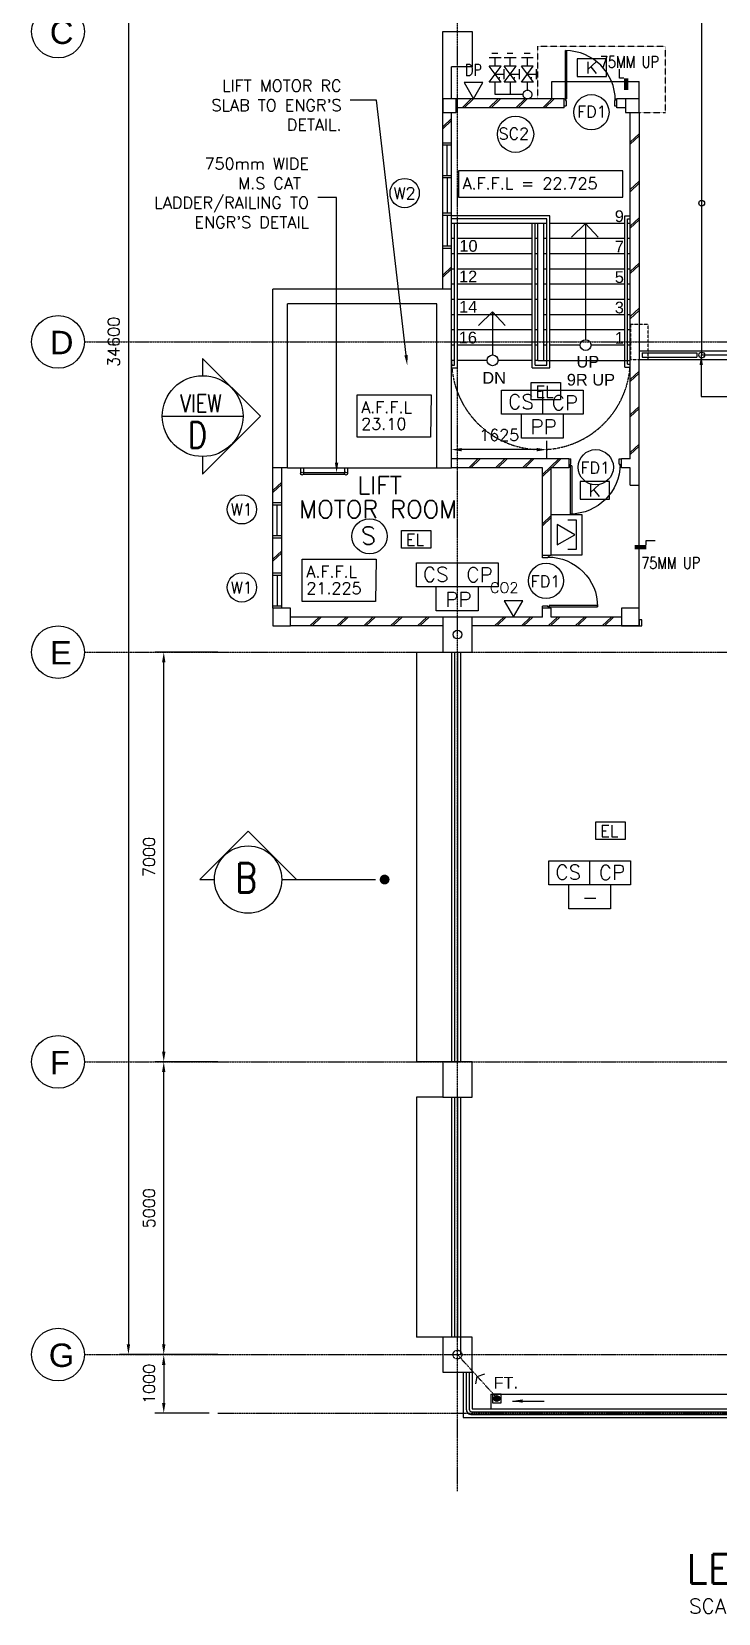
# Model space of a CAD drawing. Header units: millimetres. Extents: x -312260 to 194620, y -310600 to 21683.
# Drawn here: x 40052 to 51773, y -23639 to 3381 of the extents above; entities that cross this region are included whole.
import ezdxf
from ezdxf.enums import TextEntityAlignment as Align

# ---------------------------------------------------------------- set-up
doc = ezdxf.new("R2010")
doc.units = ezdxf.units.MM
doc.header["$LTSCALE"] = 5
doc.header["$MEASUREMENT"] = 0
doc.header["$PDMODE"] = 3
for name, pattern in [('CENTER', [2, 1.25, -0.25, 0.25, -0.25]), ('DASHDOT2', [0.5, 0.25, -0.125, 0, -0.125]), ('HIDDEN', [0.375, 0.25, -0.125]), ('HIDDEN2', [0.1875, 0.125, -0.0625])]:
    doc.linetypes.add(name, pattern=pattern)
for name, color, linetype in [('-FF', 240, 'Continuous'), ('-HR TEXT', 4, 'Continuous'), ('-WET RISER', 2, 'Continuous'), ('beam_p', 1, 'Continuous'), ('col', 7, 'Continuous'), ('DIM', 7, 'Continuous'), ('DR', 1, 'Continuous'), ('DRAIN', 5, 'Continuous'), ('DW-T', 7, 'Continuous'), ('EL & K', 10, 'Continuous'), ('FE', 1, 'Fencing'), ('FIX', 5, 'Continuous'), ('GRID', 9, 'CENTER'), ('L', 1, 'Continuous'), ('LEG-T', 7, 'Continuous'), ('LINE', 7, 'Continuous'), ('parap', 7, 'Continuous'), ('RAIL', 1, 'Continuous'), ('RC', 3, 'Continuous'), ('RWDP', 1, 'Continuous'), ('SPEC', 7, 'Continuous'), ('T35', 2, 'Continuous'), ('TEXT', 7, 'Continuous'), ('wall', 2, 'Continuous'), ('WIN', 5, 'Continuous')]:
    doc.layers.add(name, color=color, linetype=linetype)
doc.styles.add('E', font='ROMANS.SHX', dxfattribs={"width": 0.9})
doc.styles.add('HELV', font='HELV.shx')
doc.styles.add('HELVL', font='HELVL.shx')
doc.styles.add('ROMANS', font='romans.shx', dxfattribs={"width": 0.9, "height": 450})
doc.styles.add('ROMS', font='romans.shx', dxfattribs={"width": 0.8, "height": 230})
doc.styles.add('S100', font='ROMANS.shx', dxfattribs={"height": 200})
doc.linetypes.add('Fencing', pattern='A,3,-1.5,["/",Standard,S=1.8,R=0,X=-0.8,Y=-0.8],-1.5', length=6)
doc.dimstyles.new('S100', dxfattribs={"dimscale": 0, "dimtxt": 150, "dimasz": 175, "dimexe": 150, "dimexo": 150, "dimgap": 150, "dimtad": 1, "dimdec": 0, "dimzin": 0, "dimdsep": 46, "dimtxsty": 'S100', "dimcen": 0, "dimdle": 100, "dimclrd": 5, "dimclre": 5, "dimclrt": 1, "dimaunit": 1, "dimadec": 0, "dimazin": 0, "dimtfac": 1, "dimtdec": 0, "dimtofl": 0, "dimtmove": 1, "dimatfit": 3, "dimfxl": 1, "dimtolj": 1, "dimtzin": 0, "dimarcsym": 0})

# ---------------------------------------------------------------- blocks, each defined once
blk = doc.blocks.new('*D45')
at = {"layer": 'DEFPOINTS', "color": 0}
for p in [(42306, -14219), (43381, -14219), (43381, -19219)]:
    blk.add_point(p, dxfattribs=at)
at = {"layer": 'DIM', "color": 5, "lineweight": -2}
for p, q in [((43231, -14219), (42156, -14219)), ((42306, -19044), (42306, -14394)), ((43231, -19219), (42156, -19219))]:
    blk.add_line(p, q, dxfattribs=at)
at = {"layer": 'DIM', "color": 5}
for points in [[(42277, -14394), (42335, -14394), (42306, -14219)], [(42277, -19044), (42335, -19044), (42306, -19219)]]:
    blk.add_solid(points, dxfattribs=at)
at = {"layer": 'DIM', "color": 1, "insert": (42056, -16719), "char_height": 200, "attachment_point": 5, "rotation": 90, "style": 'S100'}
blk.add_mtext('\\A1;5000', dxfattribs=at)
blk = doc.blocks.new('*D46')
at = {"layer": 'DEFPOINTS', "color": 0}
for p in [(42306, -7219), (43381, -7219), (43381, -14219)]:
    blk.add_point(p, dxfattribs=at)
at = {"layer": 'DIM', "color": 5, "lineweight": -2}
for p, q in [((43231, -7219), (42156, -7219)), ((42306, -14044), (42306, -7394)), ((43231, -14219), (42156, -14219))]:
    blk.add_line(p, q, dxfattribs=at)
at = {"layer": 'DIM', "color": 5}
for points in [[(42277, -7394), (42335, -7394), (42306, -7219)], [(42277, -14044), (42335, -14044), (42306, -14219)]]:
    blk.add_solid(points, dxfattribs=at)
at = {"layer": 'DIM', "color": 1, "insert": (42056, -10719), "char_height": 200, "attachment_point": 5, "rotation": 90, "style": 'S100'}
blk.add_mtext('\\A1;7000', dxfattribs=at)
blk = doc.blocks.new('*D49')
at = {"layer": 'DEFPOINTS', "color": 0}
for p in [(43381, 15381), (41703, -19219), (43381, -19219)]:
    blk.add_point(p, dxfattribs=at)
at = {"layer": 'DIM', "color": 5, "lineweight": -2}
for p, q in [((43231, 15381), (41553, 15381)), ((41703, 15206), (41703, -19044)), ((43231, -19219), (41553, -19219))]:
    blk.add_line(p, q, dxfattribs=at)
at = {"layer": 'DIM', "color": 5}
for points in [[(41674, 15206), (41732, 15206), (41703, 15381)], [(41674, -19044), (41732, -19044), (41703, -19219)]]:
    blk.add_solid(points, dxfattribs=at)
at = {"layer": 'DIM', "color": 1, "insert": (41453, -1919), "char_height": 200, "attachment_point": 5, "rotation": 90, "style": 'S100'}
blk.add_mtext('\\A1;34600', dxfattribs=at)
blk = doc.blocks.new('FT')
at = {"layer": 'FIX', "color": 6, "linetype": 'Continuous'}
for p, q in [((-102916, 3485), (-102974, 3542)), ((-102897, 3492), (-102966, 3561)), ((-102883, 3505), (-102953, 3575)), ((-102875, 3524), (-102934, 3583)), ((-102878, 3553), (-102905, 3580)), ((-102947, 3489), (-102969, 3511))]:
    blk.add_line(p, q, dxfattribs=at)
blk.add_lwpolyline([(-102849, 3609), (-102999, 3609), (-102999, 3459), (-102849, 3459)], close=True, dxfattribs=at)
blk.add_circle((-102924, 3534), 50, dxfattribs=at)
blk = doc.blocks.new('*D76')
at = {"layer": 'DEFPOINTS', "color": 0}
for p in [(43231, -19219), (42306, -20219), (43231, -20219)]:
    blk.add_point(p, dxfattribs=at)
at = {"layer": 'DIM', "color": 5, "lineweight": -2}
for p, q in [((43081, -19219), (42156, -19219)), ((42306, -19394), (42306, -20044)), ((43081, -20219), (42156, -20219))]:
    blk.add_line(p, q, dxfattribs=at)
at = {"layer": 'DIM', "color": 5}
for points in [[(42277, -19394), (42335, -19394), (42306, -19219)], [(42277, -20044), (42335, -20044), (42306, -20219)]]:
    blk.add_solid(points, dxfattribs=at)
at = {"layer": 'DIM', "color": 1, "insert": (42056, -19719), "char_height": 200, "attachment_point": 5, "rotation": 90, "style": 'S100'}
blk.add_mtext('\\A1;1000', dxfattribs=at)
blk = doc.blocks.new('DR900')
at = {"layer": 'DR'}
for p, q in [((25, 940), (50, 940)), ((25, 115), (25, 940)), ((50, 115), (50, 940)), ((0, 115), (25, 115)), ((0, 0), (38, 0)), ((50, 115), (25, 115)), ((25, 115), (25, 90)), ((25, 90), (38, 90)), ((38, 90), (38, 0)), ((862, 90), (875, 90)), ((862, 90), (862, 0)), ((862, 0), (900, 0)), ((875, 115), (900, 115)), ((875, 115), (875, 90))]:
    blk.add_line(p, q, dxfattribs=at)
blk.add_arc((25, 90), 850, 0, 90, dxfattribs=at)
blk = doc.blocks.new('*D106')
at = {"layer": 'DEFPOINTS', "color": 0}
for p in [(47219, -3760), (47219, -4069), (48846, -4069)]:
    blk.add_point(p, dxfattribs=at)
at = {"layer": 'DIM', "color": 5, "lineweight": -2}
for p, q in [((47219, -3919), (47219, -3610)), ((48671, -3760), (47394, -3760)), ((48846, -3919), (48846, -3610))]:
    blk.add_line(p, q, dxfattribs=at)
at = {"layer": 'DIM', "color": 5}
for points in [[(47394, -3731), (47394, -3789), (47219, -3760)], [(48671, -3731), (48671, -3789), (48846, -3760)]]:
    blk.add_solid(points, dxfattribs=at)
at = {"layer": 'DIM', "color": 1, "insert": (48033, -3510), "char_height": 200, "attachment_point": 5, "style": 'S100'}
blk.add_mtext('\\A1;1625', dxfattribs=at)
blk = doc.blocks.new('FEN2')
at = {"layer": 'FE', "color": 2, "linetype": 'Continuous', "ltscale": 0.25}
blk.add_lwpolyline([(33000, 0), (0, 0), (0, 17595), (33000, 17595), (33000, 0)], dxfattribs=at)
at = {"layer": 'wall'}
for centre in [(0, 2595), (0, 0)]:
    blk.add_circle(centre, 50, dxfattribs=at)

msp = doc.modelspace()

# ---------------------------------------------------------------- linework, layer by layer
at = {"layer": '-FF', "color": 13}
for p, q in [((47751.2, 2509.7), (47433.6, 2509.7)), ((47433.6, 2509.7), (47592.4, 2234.7)), ((47592.4, 2234.7), (47751.2, 2509.7))]:
    msp.add_line(p, q, dxfattribs=at)
at = {"layer": '-FF', "color": 2, "ltscale": 10}
for p, q in [((48921.4, -5565.2), (48921.4, -4865.2)), ((48921.4, -4865.2), (49443.3, -4865.2)), ((49021.1, -5039.5), (49021.1, -5388.5)), ((49323.4, -5214), (49021.1, -5039.5)), ((49202.5, -4961.7), (49343.6, -4961.7)), ((49343.6, -4961.7), (49343.6, -5466.3)), ((49443.3, -4865.2), (49443.3, -5565.2)), ((49021.1, -5388.5), (49323.4, -5214)), ((49443.3, -5565.2), (48921.4, -5565.2)), ((49343.6, -5466.3), (49202.5, -5466.3))]:
    msp.add_line(p, q, dxfattribs=at)
at = {"layer": '-FF', "color": 2}
for p, q in [((48437.1, -6340.2), (48119.6, -6340.2)), ((48119.6, -6340.2), (48278.3, -6615.2)), ((48278.3, -6615.2), (48437.1, -6340.2))]:
    msp.add_line(p, q, dxfattribs=at)
at = {"layer": '-FF', "color": 2, "linetype": 'Continuous'}
msp.add_circle((45818.4, -5239), 300, dxfattribs=at)
at = {"layer": '-WET RISER', "color": 13}
for p, q in [((48009.8, 3009.5), (47908.3, 3009.2)), ((48267.5, 3009.5), (48166.1, 3009.2)), ((48560, 3009.5), (48458.6, 3009.2)), ((48063.3, 2932.3), (47860.4, 2931.7)), ((48063.8, 2789.1), (47860.9, 2788.5)), ((48064.6, 2518.8), (47860.9, 2788.5)), ((47861.7, 2518.2), (48063.8, 2789.1)), ((47963.6, 2788.8), (47963.2, 2932)), ((48321.1, 2932.3), (48118.2, 2931.7)), ((48321.5, 2789.1), (48118.6, 2788.5)), ((48322.4, 2518.8), (48118.6, 2788.5)), ((48119.5, 2518.2), (48321.5, 2789.1)), ((48119.6, 2570), (48119.6, 2737.3)), ((48221.4, 2788.8), (48220.9, 2932)), ((48377.4, 2570), (48377.4, 2737.3)), ((48613.6, 2932.3), (48410.7, 2931.7)), ((48614, 2789.1), (48411.1, 2788.5)), ((48614.9, 2518.8), (48411.1, 2788.5)), ((48412, 2518.2), (48614, 2789.1)), ((48513.9, 2788.8), (48513.4, 2932)), ((48669.9, 2570), (48669.9, 2737.3)), ((48064.6, 2518.8), (47861.7, 2518.2)), ((47962.7, 2653.6), (48119.6, 2653.6)), ((47965.1, 2305.5), (47964.5, 2518.5)), ((48322.4, 2518.8), (48119.5, 2518.2)), ((48220.5, 2653.6), (48377.4, 2653.6)), ((48222.9, 2305.5), (48222.2, 2518.5)), ((48614.9, 2518.8), (48412, 2518.2)), ((48513, 2653.6), (48669.9, 2653.6)), ((48515.2, 2380.5), (48514.7, 2518.5))]:
    msp.add_line(p, q, dxfattribs=at)
at = {"layer": '-WET RISER', "color": 13, "linetype": 'Continuous'}
msp.add_line((48440.2, 2305.5), (47965.1, 2305.5), dxfattribs=at)
at = {"layer": '-WET RISER', "color": 13, "linetype": 'CENTER'}
msp.add_circle((48515.2, 2305.5), 75, dxfattribs=at)
at = {"color": 13}
for p, q in [((48030.1, 2605.5), (48030.1, 2580.5)), ((48287.9, 2605.5), (48287.9, 2580.5)), ((48580.4, 2605.5), (48580.4, 2580.5))]:
    msp.add_line(p, q, dxfattribs=at)
at = {"color": 1}
for p, q in [((48894.3, 235.7), (47219.3, 235.7)), ((47219.3, 185.7), (47219.3, 235.7)), ((48844.3, 185.7), (47219.3, 185.7)), ((47269.3, -2314.3), (47269.3, 105.7)), ((47319.3, -2364.3), (47319.3, 105.7)), ((48594.3, -2364.3), (48594.3, 105.7)), ((48644.3, -2314.3), (48644.3, 105.7)), ((48844.3, -2314.3), (48844.3, 185.7)), ((48894.3, -2364.3), (48894.3, 235.7)), ((50174.7, -2349.3), (50174.7, 235.7)), ((50174.7, 235.7), (50269.3, 235.7)), ((50224.7, -2299.3), (50224.7, 185.7)), ((50224.7, 185.7), (50269.3, 185.7)), ((47219.3, -2314.3), (47269.3, -2314.3)), ((47219.3, -2364.3), (47319.3, -2364.3)), ((48594.3, -2364.3), (48894.3, -2364.3)), ((48644.3, -2314.3), (48844.3, -2314.3)), ((50174.7, -2349.3), (50269.3, -2349.3)), ((50224.7, -2299.3), (50269.3, -2299.3))]:
    msp.add_line(p, q, dxfattribs=at)
for p, q in [((48844.3, 105.7), (47219.3, 105.7)), ((48794.3, -2234.3), (48794.3, 105.7)), ((50174.7, 105.7), (48894.3, 105.7)), ((49507.6, 105.7), (49268.3, -128.2)), ((49507.6, 105.7), (49507.6, -1881.9)), ((49507.6, 105.7), (49720.4, -128.2)), ((50269.3, 105.7), (50224.7, 105.7)), ((48844.3, -154.3), (48794.3, -154.3)), ((50174.7, -154.3), (48894.3, -154.3)), ((50269.3, -154.3), (50224.7, -154.3)), ((48844.3, -414.3), (48794.3, -414.3)), ((50174.7, -414.3), (48894.3, -414.3)), ((50269.3, -414.3), (50224.7, -414.3)), ((48844.3, -674.3), (48794.3, -674.3)), ((50174.7, -674.3), (48894.3, -674.3)), ((50269.3, -674.3), (50224.7, -674.3)), ((48844.3, -934.3), (48794.3, -934.3)), ((50174.7, -934.3), (48894.3, -934.3)), ((50269.3, -934.3), (50224.7, -934.3)), ((48844.3, -1194.3), (48794.3, -1194.3)), ((50174.7, -1194.3), (48894.3, -1194.3)), ((50269.3, -1194.3), (50224.7, -1194.3)), ((47920.1, -1406.6), (47680.8, -1640.6)), ((47920.1, -1406.6), (47920.1, -2141.9)), ((47920.1, -1406.6), (48132.9, -1640.6)), ((48844.3, -1454.3), (48794.3, -1454.3)), ((50174.7, -1454.3), (48894.3, -1454.3)), ((50269.3, -1454.3), (50224.7, -1454.3)), ((48844.3, -1714.3), (48794.3, -1714.3)), ((49507.6, -1714.3), (48894.3, -1714.3)), ((50174.7, -1714.3), (49507.6, -1714.3)), ((50269.3, -1714.3), (50224.7, -1714.3)), ((48844.3, -1974.3), (48794.3, -1974.3)), ((49415.2, -1974.3), (48894.3, -1974.3)), ((50174.7, -1974.3), (49600, -1974.3)), ((50269.3, -1974.3), (50224.7, -1974.3)), ((48769.4, -2745), (48769.4, -3155.7)), ((42280.4, -3187.7), (43660.4, -3187.7)), ((49125.7, -3155.7), (49125.7, -3566.3)), ((47315, -5693.6), (47315, -6104.3)), ((47671.3, -6104.3), (47671.3, -6514.9)), ((49576.1, -10783), (49576.1, -11193.6)), ((49932.3, -11193.6), (49932.3, -11604.2))]:
    msp.add_line(p, q)
at = {"color": 6}
for p, q in [((48694.3, -2234.3), (48694.3, 105.7)), ((47269.3, -154.3), (47219.3, -154.3)), ((48594.3, -154.3), (47319.3, -154.3)), ((48694.3, -154.3), (48644.3, -154.3)), ((47269.3, -414.3), (47219.3, -414.3)), ((48594.3, -414.3), (47319.3, -414.3)), ((48694.3, -414.3), (48644.3, -414.3)), ((47269.3, -674.3), (47219.3, -674.3)), ((48594.3, -674.3), (47319.3, -674.3)), ((48694.3, -675.1), (48644.3, -675.1)), ((47269.3, -934.3), (47219.3, -934.3)), ((48594.3, -934.3), (47319.3, -934.3)), ((48694.3, -934.3), (48644.3, -934.3)), ((47269.3, -1194.3), (47219.3, -1194.3)), ((48594.3, -1194.3), (47319.3, -1194.3)), ((48694.3, -1194.3), (48644.3, -1194.3)), ((47269.3, -1454.3), (47219.3, -1454.3)), ((48594.3, -1454.3), (47319.3, -1454.3)), ((47269.3, -1714.3), (47219.3, -1714.3)), ((48594.3, -1714.3), (47319.3, -1714.3)), ((48694.3, -1714.3), (48644.3, -1714.3)), ((47269.3, -1974.3), (47219.3, -1974.3)), ((48594.3, -1974.3), (47319.3, -1974.3)), ((48694.3, -1974.3), (48644.3, -1974.3))]:
    msp.add_line(p, q, dxfattribs=at)
at = {"color": 3}
for p, q in [((42923.2, -11103.6), (43747.8, -10279.1)), ((44572.3, -11103.6), (43747.8, -10279.1)), ((42923.2, -11103.6), (43170.2, -11103.6)), ((44320.2, -11103.6), (44572.3, -11103.6)), ((44572.3, -11103.6), (45918.5, -11103.6))]:
    msp.add_line(p, q, dxfattribs=at)
at = {"color": 1}
for points in [[(50139.6, 1000.7), (47337.2, 1000.7), (47337.2, 553.8), (50139.6, 553.8)], [(45606.2, -2822.8), (46868.9, -2822.8), (46859.1, -3544.8), (45606.2, -3544.8)], [(44669.7, -5630.4), (45932.4, -5630.4), (45922.6, -6352.4), (44669.7, -6352.4)]]:
    msp.add_lwpolyline(points, close=True, dxfattribs=at)
at = {"color": 3, "const_width": 83.6}
msp.add_lwpolyline([(46076.5, -11061.9, -1), (46076.5, -11145.4, -1)], format="xyb", close=True, dxfattribs=at)
for centre in [(49507.6, -1974.3), (47920.1, -2234.3)]:
    msp.add_circle(centre, 92.4)
at = {"color": 3}
for centre, radius in [((42970.4, -3187.7), 690), ((43745.2, -11103.6), 575)]:
    msp.add_circle(centre, radius, dxfattribs=at)
at = {"color": 5, "linetype": 'HIDDEN'}
msp.add_arc((48744.3, -2234.3), 1525, 180, 0, dxfattribs=at)
at = {"layer": 'beam_p', "color": 8, "ltscale": 2}
for p, q in [((46619.3, -7219.3), (46619.3, -14219.3)), ((47069.3, -14219.3), (46619.3, -14219.3)), ((47069.3, -14819.3), (46619.3, -14819.3)), ((46619.3, -14819.3), (46619.3, -18919.3)), ((47069.3, -18919.3), (46619.3, -18919.3))]:
    msp.add_line(p, q, dxfattribs=at)
msp.add_lwpolyline([(46619.4, -7219.3), (47069.3, -7219.3)], dxfattribs=at)
at = {"layer": 'col', "color": 8, "linetype": 'HIDDEN2'}
msp.add_lwpolyline([(50574.7, -1619.3), (50274.7, -1619.3), (50274.7, -2219.3), (50574.7, -2219.3)], close=True, dxfattribs=at)
at = {"layer": 'col', "color": 3}
for points in [[(44169.3, -6769.3), (44469.3, -6769.3), (44469.3, -6469.3), (44169.3, -6469.3)], [(50119.3, -6769.3), (50419.3, -6769.3), (50419.3, -6469.3), (50119.3, -6469.3)]]:
    msp.add_lwpolyline(points, close=True, dxfattribs=at)
at = {"layer": 'DIM'}
msp.add_line((48794.3, -2234.3), (50274.7, -2234.3), dxfattribs=at)
at = {"layer": 'DRAIN'}
for p, q in [((47886.7, -19894.3), (51772.7, -19894.3)), ((51772.7, -19894.3), (85756.7, -19894.3)), ((47886.7, -20144.3), (51772.7, -20144.3))]:
    msp.add_line(p, q, dxfattribs=at)
msp.add_lwpolyline([(47886.7, -19894.3), (47886.7, -20144.3)], dxfattribs=at)
at = {"layer": 'DW-T', "color": 1, "linetype": 'Continuous'}
for centre, radius in [((49606.6, 2004.6), 300), ((48310.8, 1627.5), 310), ((46418.6, 623.4), 250), ((49680.9, -4059.5), 300), ((43640.3, -4779.8), 250), ((43640.3, -6112.7), 250), ((48831.4, -6000.9), 300)]:
    msp.add_circle(centre, radius, dxfattribs=at)
at = {"layer": 'EL & K', "color": 10}
for points in [[(49362.2, 2617.1), (49862.2, 2617.1), (49862.2, 2917.1), (49362.2, 2917.1)], [(48577.4, -2610.7), (49077.4, -2610.7), (49077.4, -2910.7), (48577.4, -2910.7)], [(49412.3, -4605.6), (49912.3, -4605.6), (49912.3, -4305.6), (49412.3, -4305.6)], [(46363.5, -5140.4), (46863.5, -5140.4), (46863.5, -5440.4), (46363.5, -5440.4)], [(49681.2, -10117.2), (50181.2, -10117.2), (50181.2, -10417.2), (49681.2, -10417.2)]]:
    msp.add_lwpolyline(points, close=True, dxfattribs=at)
at = {"layer": 'GRID', "linetype": 'CENTER', "ltscale": 2}
for p, q in [((47319.3, -21553.2), (47319.3, 20308)), ((40951.5, -1919.3), (108947.8, -1919.3)), ((40951.5, -7219.3), (108947.8, -7219.3)), ((40951.5, -14219.3), (108947.8, -14219.3)), ((40951.5, -19219.3), (108947.8, -19219.3)), ((43231.1, -20219.3), (108947.8, -20219.3))]:
    msp.add_line(p, q, dxfattribs=at)
at = {"layer": 'GRID', "color": 7, "linetype": 'ByBlock', "ltscale": 2}
for centre in [(40501.5, 3380.7), (40501.5, -1919.3), (40501.5, -7219.3), (40501.5, -14219.3), (40501.5, -19219.3)]:
    msp.add_circle(centre, 450, dxfattribs=at)
at = {"layer": 'L'}
for p, q in [((44419.3, -4069.3), (46969.3, -4069.3)), ((50419.3, -6469.3), (50419.3, -4369.3))]:
    msp.add_line(p, q, dxfattribs=at)
at = {"layer": 'LEG-T'}
for p, q in [((48072.3, -2745), (49466.6, -2745)), ((48072.3, -3155.7), (48072.3, -2745)), ((49466.6, -2745), (49466.6, -3155.7)), ((49466.6, -3155.7), (48072.3, -3155.7)), ((48413.2, -3566.3), (48413.2, -3155.7)), ((49125.7, -3566.3), (48413.2, -3566.3)), ((46617.9, -5693.6), (48012.2, -5693.6)), ((46617.9, -6104.3), (46617.9, -5693.6)), ((48012.2, -5693.6), (48012.2, -6104.3)), ((48012.2, -6104.3), (46617.9, -6104.3)), ((46958.8, -6514.9), (46958.8, -6104.3)), ((47671.3, -6514.9), (46958.8, -6514.9)), ((48878.9, -10783), (50273.2, -10783)), ((48878.9, -11193.6), (48878.9, -10783)), ((50273.2, -10783), (50273.2, -11193.6)), ((50273.2, -11193.6), (48878.9, -11193.6)), ((49219.8, -11604.2), (49219.8, -11193.6)), ((49932.3, -11604.2), (49219.8, -11604.2))]:
    msp.add_line(p, q, dxfattribs=at)
at = {"layer": 'LINE', "color": 1}
for p, q in [((48933.3, 2230.7), (48933.3, 2530.7)), ((48933.3, 2530.7), (49164.3, 2530.7)), ((49189.3, 2530.7), (50419.3, 2530.7)), ((50419.3, 2230.7), (50419.3, 2530.7)), ((50419.3, -2069.3), (100219.3, -2069.3)), ((50419.3, -2219.3), (100219.4, -2219.3))]:
    msp.add_line(p, q, dxfattribs=at)
at = {"layer": 'LINE'}
for p, q in [((47269.3, -2234.3), (47219.3, -2234.3)), ((47827.7, -2234.3), (47319.3, -2234.3)), ((48594.3, -2234.3), (48012.5, -2234.3))]:
    msp.add_line(p, q, dxfattribs=at)
at = {"layer": 'LINE', "ltscale": 2}
for p, q in [((47569.3, -20144.3), (103069.3, -20144.3)), ((47419.3, -20294.3), (55069.3, -20294.3))]:
    msp.add_line(p, q, dxfattribs=at)
at = {"layer": 'LINE', "color": 2}
for points in [[(47069.4, 2780.7), (47069.3, 2780.7), (47069.3, 3380.7), (47569.3, 3380.7), (47569.3, 2780.7), (47219.3, 2780.7)], [(47069.4, 2780.7), (47069.4, 3380.7), (47569.4, 3380.7), (47569.4, 2780.7), (47219.3, 2780.7)], [(47069.4, 2780.7), (47069.4, 3380.7), (47569.4, 3380.7), (47569.4, 2780.7), (47219.3, 2780.7)]]:
    msp.add_lwpolyline(points, dxfattribs=at)
at = {"layer": 'LINE', "color": 6, "linetype": 'HIDDEN'}
for points in [[(48689.3, 2230.7), (48689.3, 3130.7)], [(48689.3, 3130.7), (50869.3, 3130.7)], [(50419.3, 2000.7), (50869.3, 2000.7), (50869.3, 3117.6)]]:
    msp.add_lwpolyline(points, dxfattribs=at)
at = {"layer": 'LINE'}
for points in [[(48694.3, -2234.3), (48644.3, -2234.3)], [(47419.3, -19519.3), (47419.3, -20294.3)], [(47569.3, -19519.3), (47569.3, -20144.3)]]:
    msp.add_lwpolyline(points, dxfattribs=at)
at = {"layer": 'LINE', "color": 2}
for points in [[(47569.4, -6619.3), (47069.4, -6619.3), (47069.4, -7219.3), (47569.4, -7219.3)], [(47569.3, -14219.3), (47069.3, -14219.3), (47069.3, -14819.3), (47569.3, -14819.3)], [(47569.3, -18919.3), (47069.3, -18919.3), (47069.3, -19519.3), (47569.3, -19519.3)]]:
    msp.add_lwpolyline(points, close=True, dxfattribs=at)
at = {"layer": 'LINE', "color": 1}
msp.add_lwpolyline([(50469.3, -6769.3), (50469.3, -6669.3), (50419.3, -6669.3), (50419.3, -6769.3)], close=True, dxfattribs=at)
at = {"layer": 'parap', "color": 0, "ltscale": 2}
for p, q in [((47219.3, -7219.3), (47219.3, -14219.3)), ((47369.3, -7219.3), (47369.3, -14219.3)), ((47219.3, -14819.3), (47219.3, -18919.3)), ((47369.3, -14819.3), (47369.3, -19219.3))]:
    msp.add_line(p, q, dxfattribs=at)
at = {"layer": 'RAIL', "color": 6}
for p, q in [((50470.2, -2106.8), (51407.8, -2106.8)), ((50470.2, -2106.8), (50470.2, -2181.8)), ((51407.8, -2106.8), (51407.8, -2181.8)), ((50470.2, -2181.8), (51407.8, -2181.8))]:
    msp.add_line(p, q, dxfattribs=at)
at = {"layer": 'RAIL', "color": 5, "ltscale": 1000}
for p, q in [((47269.3, -7219.3), (47269.3, -14219.3)), ((47319.3, -7219.3), (47319.3, -14219.3)), ((47269.3, -14819.3), (47269.3, -18919.3)), ((47319.3, -14819.3), (47319.3, -18919.3))]:
    msp.add_line(p, q, dxfattribs=at)
for points in [[(47469.3, -19519.3), (47469.3, -20149.3, 0.4142136), (47564.3, -20244.3), (55069.3, -20244.3)], [(47519.3, -19519.3), (47519.3, -20149.3, 0.4142136), (47564.3, -20194.3), (55069.3, -20194.3)]]:
    msp.add_lwpolyline(points, format="xyb", dxfattribs=at)
at = {"layer": 'RC', "ltscale": 2}
for p, q in [((44169.3, -4069.3), (44169.3, -1019.3)), ((47219.3, -1019.3), (44169.3, -1019.3)), ((47219.3, -1619.3), (47219.3, -1019.3)), ((44419.3, -4069.3), (44419.3, -1269.3)), ((46969.3, -1269.3), (44419.3, -1269.3)), ((46969.3, -4069.3), (46969.3, -1269.3)), ((47219.3, -4069.3), (47219.3, -1619.3)), ((44419.3, -4069.3), (44169.3, -4069.3)), ((46969.3, -4069.3), (47219.3, -4069.3))]:
    msp.add_line(p, q, dxfattribs=at)
at = {"layer": 'RC'}
for points in [[(47069.3, 2000.7), (47299.3, 2000.7), (47299.3, 2230.7), (47069.3, 2230.7)], [(50189.3, 2000.7), (50419.3, 2000.7), (50419.3, 2230.7), (50189.3, 2230.7)]]:
    msp.add_lwpolyline(points, close=True, dxfattribs=at)
at = {"layer": 'RWDP', "color": 2, "linetype": 'DASHDOT2'}
msp.add_line((47995.8, -19963.1), (47319.3, -19219.3), dxfattribs=at)
at = {"layer": 'RWDP'}
for p, q in [((47635.3, -19719.3), (47657.6, -19591.2)), ((47657.6, -19591.2), (47789.2, -19549.7))]:
    msp.add_line(p, q, dxfattribs=at)
for points in [[(50161.8, 2583.9), (50084.8, 2583.9), (50084.8, 2737.7)], [(50542, -5386.8), (50542, -5309.9), (50695.9, -5309.9)]]:
    msp.add_lwpolyline(points, dxfattribs=at)
at = {"layer": 'RWDP', "const_width": 75}
for points in [[(50200.2, 2383.5), (50200.2, 2583.9)], [(50341.6, -5425.3), (50542, -5425.3)]]:
    msp.add_lwpolyline(points, dxfattribs=at)
at = {"layer": 'RWDP'}
msp.add_circle((47319.4, -6919.3), 75, dxfattribs=at)
at = {"layer": 'RWDP', "color": 6, "linetype": 'HIDDEN2'}
msp.add_circle((47319.3, -19219.3), 75, dxfattribs=at)
at = {"layer": 'SPEC'}
msp.add_line((48694.3, -2234.3), (48794.3, -2234.3), dxfattribs=at)
at = {"layer": 'T35', "color": 3}
for p, q in [((42970.4, -2201.4), (43959.9, -3190.8)), ((42970.4, -2201.4), (42970.4, -2497.7)), ((42970.4, -4180.3), (43959.9, -3190.8)), ((42970.4, -3877.7), (42970.4, -4180.3))]:
    msp.add_line(p, q, dxfattribs=at)
at = {"layer": 'wall', "ltscale": 2}
for p, q in [((47069.3, 1480.7), (47069.3, 2780.7)), ((47069.4, 2230.7), (47069.4, 2780.7)), ((47219.3, 2230.7), (47219.3, 2780.7)), ((47219.3, 2230.7), (47219.3, 2780.7)), ((49069.3, 2230.7), (47219.3, 2230.7)), ((49139.3, 2230.7), (49069.3, 2230.7)), ((49139.3, 2080.7), (49139.3, 2230.7)), ((50189.3, 2230.7), (50039.3, 2230.7)), ((50039.3, 2080.7), (50039.3, 2230.7)), ((47219.3, 1480.7), (47219.3, 2000.7)), ((49139.3, 2080.7), (47299.3, 2080.7)), ((50189.3, 2080.7), (50039.3, 2080.7)), ((50269.3, -3919.3), (50269.3, 2000.7)), ((50419.3, 2000.7), (50419.3, -2219.3)), ((47069.3, -1019.3), (47069.3, -319.3)), ((47219.3, -1019.3), (47219.3, -319.3)), ((50419.3, -4369.3), (50419.3, -2219.3)), ((49219.3, -3919.3), (47219.3, -3919.3)), ((50269.3, -3919.3), (50119.3, -3919.3)), ((50119.3, -4069.3), (50119.3, -3919.3)), ((44169.3, -4669.3), (44169.3, -4069.3)), ((44319.3, -4669.3), (44319.3, -4069.3)), ((48771.4, -4069.3), (47219.3, -4069.3)), ((48771.4, -5569.3), (48771.4, -4069.3)), ((49219.3, -4069.3), (48921.4, -4069.3)), ((48921.4, -5569.3), (48921.4, -4069.3)), ((50269.3, -4069.3), (50119.3, -4069.3)), ((50269.3, -4369.3), (50269.3, -4069.3)), ((50269.3, -4369.3), (50419.3, -4369.3)), ((50269.3, -4369.3), (50419.3, -4369.3)), ((44319.3, -4669.3), (44169.3, -4669.3)), ((44319.3, -5269.3), (44169.3, -5269.3)), ((44169.3, -5869.3), (44169.3, -5269.3)), ((44319.3, -5869.3), (44319.3, -5269.3)), ((48921.4, -5569.3), (48771.4, -5569.3)), ((44319.3, -5869.3), (44169.3, -5869.3)), ((44319.3, -6469.3), (44169.3, -6469.3)), ((48771.4, -6619.3), (48771.4, -6469.3)), ((48921.4, -6469.3), (48771.4, -6469.3)), ((48921.4, -6619.3), (48921.4, -6469.3)), ((50419.3, -6769.3), (50419.3, -6469.3)), ((47069.3, -6619.3), (44469.3, -6619.3)), ((48771.4, -6619.3), (47569.3, -6619.3)), ((48771.4, -6619.3), (47569.3, -6619.3)), ((50119.3, -6619.3), (48921.4, -6619.3)), ((50119.3, -6619.3), (48921.4, -6619.3)), ((47069.3, -6769.3), (44469.3, -6769.3)), ((50419.3, -6769.3), (47569.3, -6769.3))]:
    msp.add_line(p, q, dxfattribs=at)
at = {"layer": 'wall', "color": 5}
for p, q in [((45939.2, 2212.3), (45490.8, 2212.3)), ((46442.3, -2144.4), (45939.2, 2212.3)), ((45256.3, 546.9), (44934.6, 546.9)), ((45256.3, -3981.8), (45256.3, 546.9))]:
    msp.add_line(p, q, dxfattribs=at)
at = {"layer": 'wall', "color": 1, "ltscale": 2}
for p, q in [((44641.9, -4069.3), (44641.9, -4169.3)), ((45395.3, -4156.8), (44688.6, -4156.8)), ((45395.3, -4181.8), (44688.6, -4181.8)), ((44691.9, -4069.3), (44691.9, -4169.3)), ((45391.9, -4069.3), (45391.9, -4169.3)), ((45441.9, -4069.3), (45441.9, -4169.3))]:
    msp.add_line(p, q, dxfattribs=at)
at = {"layer": 'wall', "color": 8}
for points in [[(47397.2, 2080.7), (47554.8, 2230.7)], [(47434.8, 2080.7), (47592.4, 2230.7)], [(47856.6, 2080.7), (48014.3, 2230.7)], [(47894.3, 2080.7), (48051.9, 2230.7)], [(48316.1, 2080.7), (48473.8, 2230.7)], [(48353.8, 2080.7), (48511.4, 2230.7)], [(48775.6, 2080.7), (48933.3, 2230.7)], [(48813.2, 2080.7), (48970.9, 2230.7)], [(47069.3, 1754.4), (47219.3, 1897.2)], [(47069.3, 1718.7), (47219.3, 1861.4)], [(50269.3, 1494.2), (50419.3, 1636.9)], [(50269.3, 1458.4), (50419.3, 1601.1)], [(50269.3, 682.6), (50419.3, 825.4)], [(50269.3, 646.9), (50419.3, 789.6)], [(50269.3, 59.2), (50419.3, 201.9)], [(50269.3, 23.4), (50419.3, 166.1)], [(47069.3, -780), (47219.3, -637.3)], [(47069.3, -815.8), (47219.3, -673)], [(50269.3, -714.3), (50419.3, -571.6)], [(50269.3, -750.1), (50419.3, -607.4)], [(50269.3, -1487.8), (50419.3, -1345.1)], [(50269.3, -1523.6), (50419.3, -1380.9)], [(50269.3, -2561), (50419.3, -2418.3)], [(50269.3, -2596.8), (50419.3, -2454.1)], [(50269.3, -3165.5), (50419.3, -3022.7)], [(50269.3, -3201.2), (50419.3, -3058.5)], [(50269.3, -3808.2), (50419.3, -3665.5)], [(50269.3, -3844), (50419.3, -3701.3)], [(47511.7, -4069.3), (47669.4, -3919.3)], [(47549.4, -4069.3), (47707, -3919.3)], [(47971.2, -4069.3), (48128.9, -3919.3)], [(48008.9, -4069.3), (48166.5, -3919.3)], [(48430.7, -4069.3), (48588.4, -3919.3)], [(48468.3, -4069.3), (48626, -3919.3)], [(48771.4, -4182.2), (49047.9, -3919.3)], [(48927.8, -4069.3), (49085.5, -3919.3)], [(44169.3, -4458.1), (44319.3, -4315.4)], [(48771.4, -4218), (48921.4, -4075.3)], [(44169.3, -4493.9), (44319.3, -4351.2)], [(48771.4, -5025.3), (48921.4, -4882.6)], [(48771.4, -5061.1), (48921.4, -4918.4)], [(44169.3, -5629.8), (44319.3, -5487.1)], [(44169.3, -5665.6), (44319.3, -5522.9)], [(44800.6, -6769.3), (44958.3, -6619.3)], [(44838.3, -6769.3), (44995.9, -6619.3)], [(45260.1, -6769.3), (45417.8, -6619.3)], [(45297.7, -6769.3), (45455.4, -6619.3)], [(45719.6, -6769.3), (45877.3, -6619.3)], [(45757.2, -6769.3), (45914.9, -6619.3)], [(46179.1, -6769.3), (46336.8, -6619.3)], [(46216.7, -6769.3), (46374.4, -6619.3)], [(46638.6, -6769.3), (46796.2, -6619.3)], [(46676.2, -6769.3), (46833.9, -6619.3)], [(47951.3, -6769.3), (48108.9, -6619.3)], [(47988.9, -6769.3), (48146.5, -6619.3)], [(48410.7, -6769.3), (48568.4, -6619.3)], [(48448.4, -6769.3), (48606, -6619.3)], [(48870.2, -6769.3), (49027.9, -6619.3)], [(48907.9, -6769.3), (49065.5, -6619.3)], [(49329.7, -6769.3), (49487.4, -6619.3)], [(49367.3, -6769.3), (49525, -6619.3)], [(49789.2, -6769.3), (49946.9, -6619.3)], [(49826.8, -6769.3), (49984.5, -6619.3)]]:
    msp.add_lwpolyline(points, dxfattribs=at)
at = {"layer": 'wall', "ltscale": 2}
for points in [[(47069.3, 1480.7), (47219.3, 1480.7)], [(47069.3, -319.3), (47219.3, -319.3)], [(49219.3, -3919.3), (49219.3, -4069.3)]]:
    msp.add_lwpolyline(points, dxfattribs=at)
at = {"layer": 'wall', "color": 1, "ltscale": 2}
for centre in [(44666.9, -4169.3), (45416.9, -4169.3)]:
    msp.add_circle(centre, 25, dxfattribs=at)
at = {"layer": 'wall', "color": 5}
for points in [[(46413.3, -2147.7), (46471.2, -2141), (46462.3, -2318.2)], [(45227.1, -3981.8), (45285.4, -3981.8), (45256.3, -4156.8)]]:
    msp.add_solid(points, dxfattribs=at)
at = {"layer": 'WIN'}
for p, q in [((47069.3, 880.7), (47069.3, 1480.7)), ((47144.3, 918.7), (47144.3, 1442.7)), ((47219.3, 880.7), (47219.3, 1480.7)), ((47219.3, 918.7), (47069.3, 918.7)), ((47219.3, 880.7), (47069.3, 880.7)), ((47069.3, 280.7), (47069.3, 880.7)), ((47144.3, 880.7), (47144.3, 280.7)), ((47219.3, 280.7), (47219.3, 880.7)), ((47219.3, 280.7), (47069.3, 280.7)), ((47069.3, -319.3), (47069.3, 280.7)), ((47219.3, -319.3), (47219.3, 280.7)), ((47219.3, 242.7), (47069.3, 242.7)), ((47144.3, 242.7), (47144.3, -281.3)), ((44169.3, -5269.3), (44169.3, -4669.3)), ((44244.3, -5231.3), (44244.3, -4707.3)), ((44319.3, -5269.3), (44319.3, -4669.3)), ((44169.3, -6469.3), (44169.3, -5869.3)), ((44244.3, -5907.3), (44244.3, -6431.3)), ((44319.3, -6469.3), (44319.3, -5869.3))]:
    msp.add_line(p, q, dxfattribs=at)
at = {"layer": 'WIN', "ltscale": 2}
for p, q in [((47219.3, 1442.7), (47069.3, 1442.7)), ((47219.3, -281.3), (47069.3, -281.3)), ((44319.3, -4707.3), (44169.3, -4707.3)), ((44319.3, -5231.3), (44169.3, -5231.3)), ((44319.3, -5907.3), (44169.3, -5907.3)), ((44319.3, -6431.3), (44169.3, -6431.3))]:
    msp.add_line(p, q, dxfattribs=at)

# ---------------------------------------------------------------- block references
at = {"layer": 'DR'}
msp.add_blockref('DR900', (49139.3, 2115.7), dxfattribs=at)
at = {"layer": 'DR', "xscale": -1}
for p, rotation in [((49219.3, -3919.3), 180), ((48771.4, -6469.3), 270)]:
    msp.add_blockref('DR900', p, dxfattribs=dict(at, rotation=rotation))
at = {"layer": 'wall'}
for name, p in [('FEN2', (51489, -2144.3)), ('FT', (150914, -23503.2))]:
    msp.add_blockref(name, p, dxfattribs=at)

# ---------------------------------------------------------------- texts
at = {"layer": '-FF', "color": 2, "style": 'S100'}
for s, height, p in [('S', 300, (45671.5, -5377.6)), ('CO2', 180, (47874.1, -6207.7))]:
    msp.add_text(s, height=height, rotation=0, dxfattribs=at).set_placement(p)
at = {"layer": '-HR TEXT', "color": 2, "style": 'ROMANS', "width": 0.8}
msp.add_text('DP', height=200, dxfattribs=at).set_placement((47448.2, 2625.3))
at = {"color": 1, "style": 'HELVL'}
msp.add_text('FT.', height=200, rotation=0, dxfattribs=at).set_placement((47935.4, -19799.1))
at = {"layer": 'DW-T', "color": 7, "style": 'E'}
for p in [(49360.6, 1913.1), (49417.9, -4168.9), (48568.4, -6110.2)]:
    msp.add_text('FD1', height=200, dxfattribs=at).set_placement(p)
at = {"layer": 'EL & K', "color": 10, "style": 'ROMS', "width": 1.2}
for p in [(49501.8, 2665), (49551.9, -4557.8)]:
    msp.add_text('K', height=200, dxfattribs=at).set_placement(p)
at = {"layer": 'EL & K', "color": 10, "style": 'ROMS'}
for p in [(48653.2, -2868.1), (46439.3, -5397.8), (49757, -10374.6)]:
    msp.add_text('EL', height=200, dxfattribs=at).set_placement(p)
at = {"layer": 'GRID', "color": 3, "linetype": 'ByBlock', "ltscale": 2, "style": 'HELV'}
for s, p in [('C', (40361.6, 3170.1)), ('D', (40361.6, -2129.9)), ('E', (40361.6, -7429.9)), ('F', (40361.6, -14429.9)), ('G', (40343.8, -19429.9))]:
    msp.add_text(s, height=400, dxfattribs=at).set_placement(p)
at = {"layer": 'LEG-T', "color": 2, "ltscale": 10, "style": 'S100'}
for s, p in [('CS', (48404.3, -2941.6, 1943.7)), ('CP', (49154.3, -2958.8, 1943.7)), ('PP', (48790.9, -3369.3, 1943.7)), ('CS', (46949.9, -5890.2, 1943.7)), ('CP', (47696.7, -5895.9, 1943.7)), ('PP', (47336.5, -6317.9, 1943.7)), ('CS', (49210.9, -10979.5, 1943.7)), ('CP', (49957.8, -10985.2, 1943.7)), ('-', (49587.1, -11401.2, 1943.7))]:
    msp.add_text(s, height=250, dxfattribs=at).set_placement(p, align=Align.MIDDLE)
at = {"layer": 'TEXT', "color": 7, "style": 'E', "width": 0.8}
for p in [(49751.7, 2763.7), (50456.1, -5793.9)]:
    msp.add_text('75MM UP', height=200, dxfattribs=at).set_placement(p)
at = {"layer": 'TEXT', "color": 7}
for s, height, style, p in [('SC2', 200, 'E', (48020.4, 1538.4)), ('W2', 200, 'E', (46228.2, 520.5)), ('W1', 200, 'E', (43449.9, -4882.7)), ('W1', 200, 'E', (43449.9, -6215.6)), ('SCALE : 1:100', 250, 'S100', (51272.4, -23639.2))]:
    msp.add_text(s, height=height, dxfattribs=dict(at, style=style)).set_placement(p)
at = {"layer": 'TEXT', "color": 2, "style": 'S100'}
for s, p in [('A.F.F.L = 22.725', (47405.8, 687.7)), ('A.F.F.L ', (45676.7, -3135.8)), ('23.10', (45676.7, -3419.9)), ('A.F.F.L ', (44740.2, -5943.3)), ('21.225', (44740.2, -6227.4))]:
    msp.add_text(s, height=200, rotation=0, dxfattribs=at).set_placement(p)
at = {"layer": 'TEXT', "color": 1, "style": 'HELVL'}
for s, p in [('9', (50005.6, 128)), ('10', (47352.4, -379.1)), ('7', (50005.6, -392)), ('12', (47346.5, -902.8)), ('5', (50005.6, -912)), ('14', (47347.4, -1420)), ('3', (50005.6, -1432)), ('16', (47341.4, -1945.8)), ('1', (50005.6, -1952)), ('9R UP', (49186.8, -2665.2))]:
    msp.add_text(s, height=200, rotation=0, dxfattribs=at).set_placement(p)
at = {"layer": 'TEXT', "style": 'HELVL'}
for s, p in [('UP', (49351.5, -2358.3)), ('DN', (47744.2, -2632.8))]:
    msp.add_text(s, height=200, rotation=0, dxfattribs=at).set_placement(p)
at = {"layer": 'TEXT', "color": 2, "style": 'E', "width": 0.8}
for s, height, p in [('VIEW', 300, (42585.8, -3120.5)), ('D', 450, (42716.4, -3734))]:
    msp.add_text(s, height=height, dxfattribs=at).set_placement(p)
at = {"layer": 'TEXT', "color": 3, "style": 'S100'}
for s, p in [('LIFT', (45612.9, -4520.6)), ('MOTOR ROOM', (44617.2, -4928.3))]:
    msp.add_text(s, height=300, rotation=0, dxfattribs=at).set_placement(p)
at = {"layer": 'TEXT', "color": 4, "style": 'E', "width": 0.8}
msp.add_text('B', height=500, dxfattribs=at).set_placement((43533.3, -11326.7))
at = {"layer": 'TEXT', "color": 3, "style": 'S100'}
msp.add_text('LEVEL 7 FLOOR PLAN', height=500, dxfattribs=at).set_placement((51230.1, -23130))
at = {"layer": 'wall', "color": 1, "char_height": 200, "attachment_point": 9, "style": 'S100'}
for s, insert, width in [("\\A1;LIFT MOTOR RC SLAB TO ENGR'S DETAIL.", (45340.8, 1690.2), 3000), ("\\A1;750mm WIDE\\PM.S CAT  LADDER/RAILING TO ENGR'S DETAIL", (44784.6, 24.7), 3500)]:
    msp.add_mtext(s, dxfattribs=dict(at, insert=insert, width=width))

# ---------------------------------------------------------------- dimensions: what is measured, and where the dimension line sits
at = {"layer": 'DIM'}
for p1, p2, distance, picture, middle in [((43381.1, 15380.7), (43381.1, -19219.3), -1678, '*D49', (41453.1, -1919.3)), ((43381.1, -14219.3), (43381.1, -7219.3), 1074.8, '*D46', (42056.3, -10719.3)), ((43381.1, -19219.3), (43381.1, -14219.3), 1074.8, '*D45', (42056.3, -16719.3))]:
    dim = msp.add_aligned_dim(p1=p1, p2=p2, distance=distance, dimstyle='S100', override={"dimscale": 1}, dxfattribs=at)
    dim.commit()
    dim.dimension.update_dxf_attribs({"geometry": picture, "text_midpoint": middle})
dim = msp.add_linear_dim(base=(47219.3, -3759.9), p1=(48846.4, -4069.3), p2=(47219.3, -4069.3), angle=0, text='1625', dimstyle='S100', override={"dimscale": 1}, dxfattribs=at)
dim.commit()
dim.dimension.update_dxf_attribs({"geometry": '*D106', "text_midpoint": (48032.9, -3509.9)})
dim = msp.add_linear_dim(base=(42306.3, -20219.3), p1=(43231.1, -19219.3), p2=(43231.1, -20219.3), angle=90, dimstyle='S100', override={"dimscale": 1}, dxfattribs=at)
dim.commit()
dim.dimension.update_dxf_attribs({"geometry": '*D76', "text_midpoint": (42056.3, -19719.3)})

# ---------------------------------------------------------------- leaders
at = {"layer": 'RWDP'}
msp.add_leader([(48258, -20012.3), (48796.9, -20012.3)], dimstyle='S100', override={"dimscale": 1, "dimtad": 0}, dxfattribs=at)
at = {"layer": 'SPEC'}
msp.add_leader([(51480.6, -2140.5), (51480.6, -2849.9), (56240.4, -2849.9)], dimstyle='S100', override={"dimscale": 1, "dimtad": 0}, dxfattribs=at)

doc.saveas('drawing.dxf')
